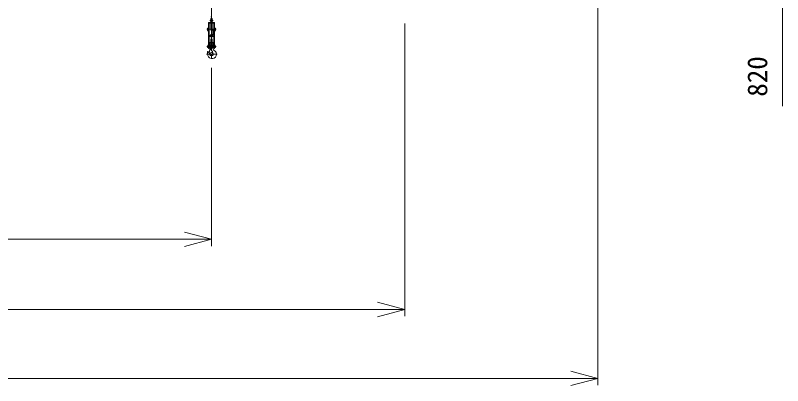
# Model space of a CAD drawing. Units: millimetres, scale not verified. Extents: x -30277 to 30315, y -43443 to 47718.
# Drawn here: x 3399 to 23255, y 10093 to 19674 of the extents above; entities that cross this region are included whole.
import ezdxf
from ezdxf.enums import TextEntityAlignment as Align

# ---------------------------------------------------------------- set-up
doc = ezdxf.new("R2010")
doc.units = ezdxf.units.MM
doc.header["$LTSCALE"] = 100
doc.linetypes.add('CHAIN2', pattern=[12, 9, -1, 1, -1])
for name, color, linetype, lineweight in [('0-1_10 常用実線', 3, 'Continuous', 18), ('0-3_12 常用一点鎖線', 3, 'CHAIN2', 18), ('0-5_05 寸法', 7, 'Continuous', 18)]:
    doc.layers.add(name, color=color, linetype=linetype, lineweight=lineweight)
doc.styles.add('ＭＳ ゴシック', font='')
doc.styles.get('ＭＳ ゴシック').set_extended_font_data('MS Gothic')

msp = doc.modelspace()

# ---------------------------------------------------------------- linework, layer by layer
at = {"layer": '0-1_10 常用実線'}
for p, q in [((8394.9, 19488.5), (8394.9, 18814)), ((8394.9, 19488.5), (8554.9, 19488.5)), ((8554.9, 19484), (8394.9, 19484)), ((8410.9, 18814), (8410.9, 19484)), ((8460.9, 19475.5), (8410.9, 19475.5)), ((8449.9, 19546.5), (8499.9, 19546.5)), ((8449.9, 19530.5), (8499.9, 19530.5)), ((8457.9, 19520.5), (8457.9, 19488.5)), ((8460.9, 19299), (8460.9, 19475.5)), ((8462.4, 19588.5), (8462.4, 19556.5)), ((8462.4, 19520.5), (8462.4, 19488.5)), ((8477.9, 19643.5), (8471.9, 19643.5)), ((8477.9, 19633.5), (8471.9, 19633.5)), ((8487.4, 19556.5), (8487.4, 19588.5)), ((8487.4, 19488.5), (8487.4, 19520.5)), ((8488.9, 19475.5), (8538.9, 19475.5)), ((8488.9, 19299), (8488.9, 19475.5)), ((8491.9, 19588.5), (8491.9, 19556.5)), ((8491.9, 19520.5), (8491.9, 19488.5)), ((8538.9, 18814), (8538.9, 19484)), ((8554.9, 19488.5), (8554.9, 18814)), ((8373.9, 19342.3), (8376.9, 19344)), ((8373.9, 19285.7), (8373.9, 19342.3)), ((8376.9, 19344), (8394.9, 19344)), ((8376.9, 19284), (8376.9, 19344)), ((8394.9, 19294), (8384.9, 19294)), ((8385.9, 19252), (8385.9, 19294)), ((8385.9, 19294), (8394.9, 19294)), ((8394.9, 19294), (8394.9, 19252)), ((8460.9, 19314), (8410.9, 19314)), ((8467.3, 19452.5), (8466.9, 19453.7)), ((8482.9, 19453.7), (8482.5, 19452.5)), ((8488.9, 19314), (8538.9, 19314)), ((8510.9, 19152.5), (8510.9, 19314)), ((8515.9, 19279), (8537.9, 19279)), ((8537.9, 19279), (8537.9, 19308)), ((8572.9, 19344), (8554.9, 19344)), ((8554.9, 19294), (8564.9, 19294)), ((8554.9, 19294), (8554.9, 19252)), ((8563.9, 19294), (8554.9, 19294)), ((8563.9, 19252), (8563.9, 19294)), ((8564.9, 19294), (8564.9, 19284)), ((8564.9, 19284), (8572.9, 19284)), ((8575.9, 19342.3), (8572.9, 19344)), ((8572.9, 19284), (8572.9, 19344)), ((8572.9, 19284), (8575.9, 19285.7)), ((8575.9, 19285.7), (8575.9, 19342.3)), ((8394.9, 19252), (8385.9, 19252)), ((8394.9, 19144), (8410.9, 19144)), ((8410.9, 19152.5), (8510.9, 19152.5)), ((8460.9, 19124), (8410.9, 19124)), ((8448.9, 19175), (8500.9, 19175)), ((8460.9, 19107.6), (8460.9, 19124)), ((8488.9, 19107.6), (8488.9, 19124)), ((8488.9, 19124), (8538.9, 19124)), ((8488.9, 18974), (8488.9, 19070.4)), ((8554.9, 19144), (8538.9, 19144)), ((8554.9, 19252), (8563.9, 19252)), ((8374.9, 18881), (8377.9, 18884)), ((8374.9, 18881), (8374.9, 18847)), ((8386.9, 18844), (8386.9, 18881.8)), ((8386.9, 18878), (8394.9, 18878)), ((8388.9, 18878), (8388.9, 18908)), ((8388.9, 18908), (8394.9, 18908)), ((8394.9, 18884), (8394.9, 18844)), ((8537.9, 18889), (8411.9, 18889)), ((8434.9, 18909), (8434.9, 18890)), ((8434.9, 18890), (8514.9, 18890)), ((8444.9, 18950), (8439.9, 18945)), ((8439.9, 18945), (8439.9, 18909)), ((8440.9, 18889), (8440.9, 18890)), ((8444.9, 18950), (8504.9, 18950)), ((8538.9, 18974), (8488.9, 18974)), ((8504.9, 18950), (8509.9, 18945)), ((8508.9, 18889), (8508.9, 18890)), ((8509.9, 18945), (8509.9, 18909)), ((8560.9, 18908), (8554.9, 18908)), ((8554.9, 18884), (8554.9, 18844)), ((8562.9, 18878), (8554.9, 18878)), ((8560.9, 18878), (8560.9, 18908)), ((8562.9, 18844), (8562.9, 18881.8)), ((8574.9, 18881), (8571.9, 18884)), ((8574.9, 18881), (8574.9, 18847)), ((8374.9, 18847), (8377.9, 18844)), ((8377.9, 18844), (8386.9, 18844)), ((8386.9, 18850), (8394.9, 18850)), ((8394.9, 18814), (8410.9, 18814)), ((8411.9, 18839), (8537.9, 18839)), ((8432, 18796.2), (8416.2, 18692.4)), ((8416.2, 18692.4), (8422.1, 18691.5)), ((8422.1, 18691.5), (8506, 18724.3)), ((8504.9, 18837), (8444.9, 18837)), ((8501.2, 18736.4), (8445.9, 18800.2)), ((8501.2, 18736.4), (8506, 18724.3)), ((8554.9, 18814), (8538.9, 18814)), ((8562.9, 18850), (8554.9, 18850)), ((8571.9, 18844), (8562.9, 18844)), ((8574.9, 18847), (8571.9, 18844))]:
    msp.add_line(p, q, dxfattribs=at)
for points in [[(8491.9, 19588.5), (8457.9, 19588.5), (8457.9, 19556.5)], [(8477.9, 19588.5), (8477.9, 19653.5), (8471.9, 19653.5), (8471.9, 19588.5)], [(8384.9, 19294), (8384.9, 19284), (8376.9, 19284), (8373.9, 19285.7)], [(8410.9, 18974), (8460.9, 18974), (8460.9, 19070.4)], [(8378.3, 18884), (8377.9, 18884), (8377.9, 18844)], [(8434.9, 18909), (8514.9, 18909), (8514.9, 18890)], [(8571.5, 18884), (8571.9, 18884), (8571.9, 18844)]]:
    msp.add_lwpolyline(points, dxfattribs=at)
for centre, radius in [((8474.9, 19453), 6), ((8474.9, 18669), 42.5), ((8439.9, 18795), 4)]:
    msp.add_circle(centre, radius, dxfattribs=at)
for centre, radius, start, end in [((8449.9, 19538.5), 8, 90, 270), ((8499.9, 19538.5), 8, 270, 90), ((8474.9, 19299), 14, 180, 0), ((8474.9, 19455), 8, 198, 342), ((8378.9, 18727.5), 11.5, 33.76796, 196.02957), ((8180.9, 18673.6), 193.7, 0.58228, 15.17559), ((8488.4, 18669), 114, 176.68454, 61.06036), ((8110.6, 18518.1), 351.9, 22.5555, 37.83566), ((8439.9, 18795), 10, 119.26295, 209.03005), ((8439.9, 18795), 8, 40.8795, 171.35276), ((8425.2, 18821.2), 20, 299.26254, 3.4967), ((8474.9, 18669), 42.5, 202.07229, 47.6242), ((8624.9, 18833.4), 180, 178.8442, 191.53576), ((8624.9, 18833.4), 180, 220.18562, 227.62396), ((8579.8, 18834.4), 75, 178.01299, 241.06038)]:
    msp.add_arc(centre, radius, start, end, dxfattribs=at)
at = {"layer": '0-3_12 常用一点鎖線'}
for p, q in [((8474.9, 19653.5), (8474.9, 24169)), ((8474.9, 19663.5), (8474.9, 18537)), ((8487.9, 19638.5), (8461.9, 19638.5)), ((8354.9, 19314), (8594.9, 19314)), ((8448.9, 19453), (8500.9, 19453)), ((8356.9, 18864), (8592.9, 18864)), ((8349.4, 18669), (8620.4, 18669)), ((8454.9, 18795), (8424.7, 18795)), ((8439.9, 18775.5), (8439.9, 18812.9))]:
    msp.add_line(p, q, dxfattribs=at)
at = {"layer": '0-5_05 寸法'}
for p, q in [((18474.9, 20614.1), (18474.9, 10105.5)), ((23254.7, 20264.1), (23254.7, 17324.1)), ((13474.9, 19466.5), (13474.9, 11888.5)), ((8474.9, 18319), (8474.9, 13705.5)), ((-20825.1, 13880.5), (7774.9, 13880.5)), ((8474.9, 13880.5), (7774.9, 13880.5)), ((12774.9, 12063.5), (-20825.1, 12063.5)), ((13474.9, 12063.5), (12774.9, 12063.5)), ((-20825.1, 10280.5), (17774.9, 10280.5)), ((18474.9, 10280.5), (17774.9, 10280.5))]:
    msp.add_line(p, q, dxfattribs=at)
for points in [[(7774.9, 14068.1), (8474.9, 13880.5), (7774.9, 13692.9)], [(12774.9, 12251), (13474.9, 12063.5), (12774.9, 11875.9)], [(17774.9, 10468.1), (18474.9, 10280.5), (17774.9, 10092.9)]]:
    msp.add_lwpolyline(points, dxfattribs=at)

# ---------------------------------------------------------------- texts
at = {"layer": '0-5_05 寸法', "style": 'ＭＳ ゴシック'}
msp.add_text('820', height=513.2, rotation=90, dxfattribs=at).set_placement((23009.7, 17569.1), align=Align.BOTTOM_LEFT)

doc.saveas('drawing.dxf')
